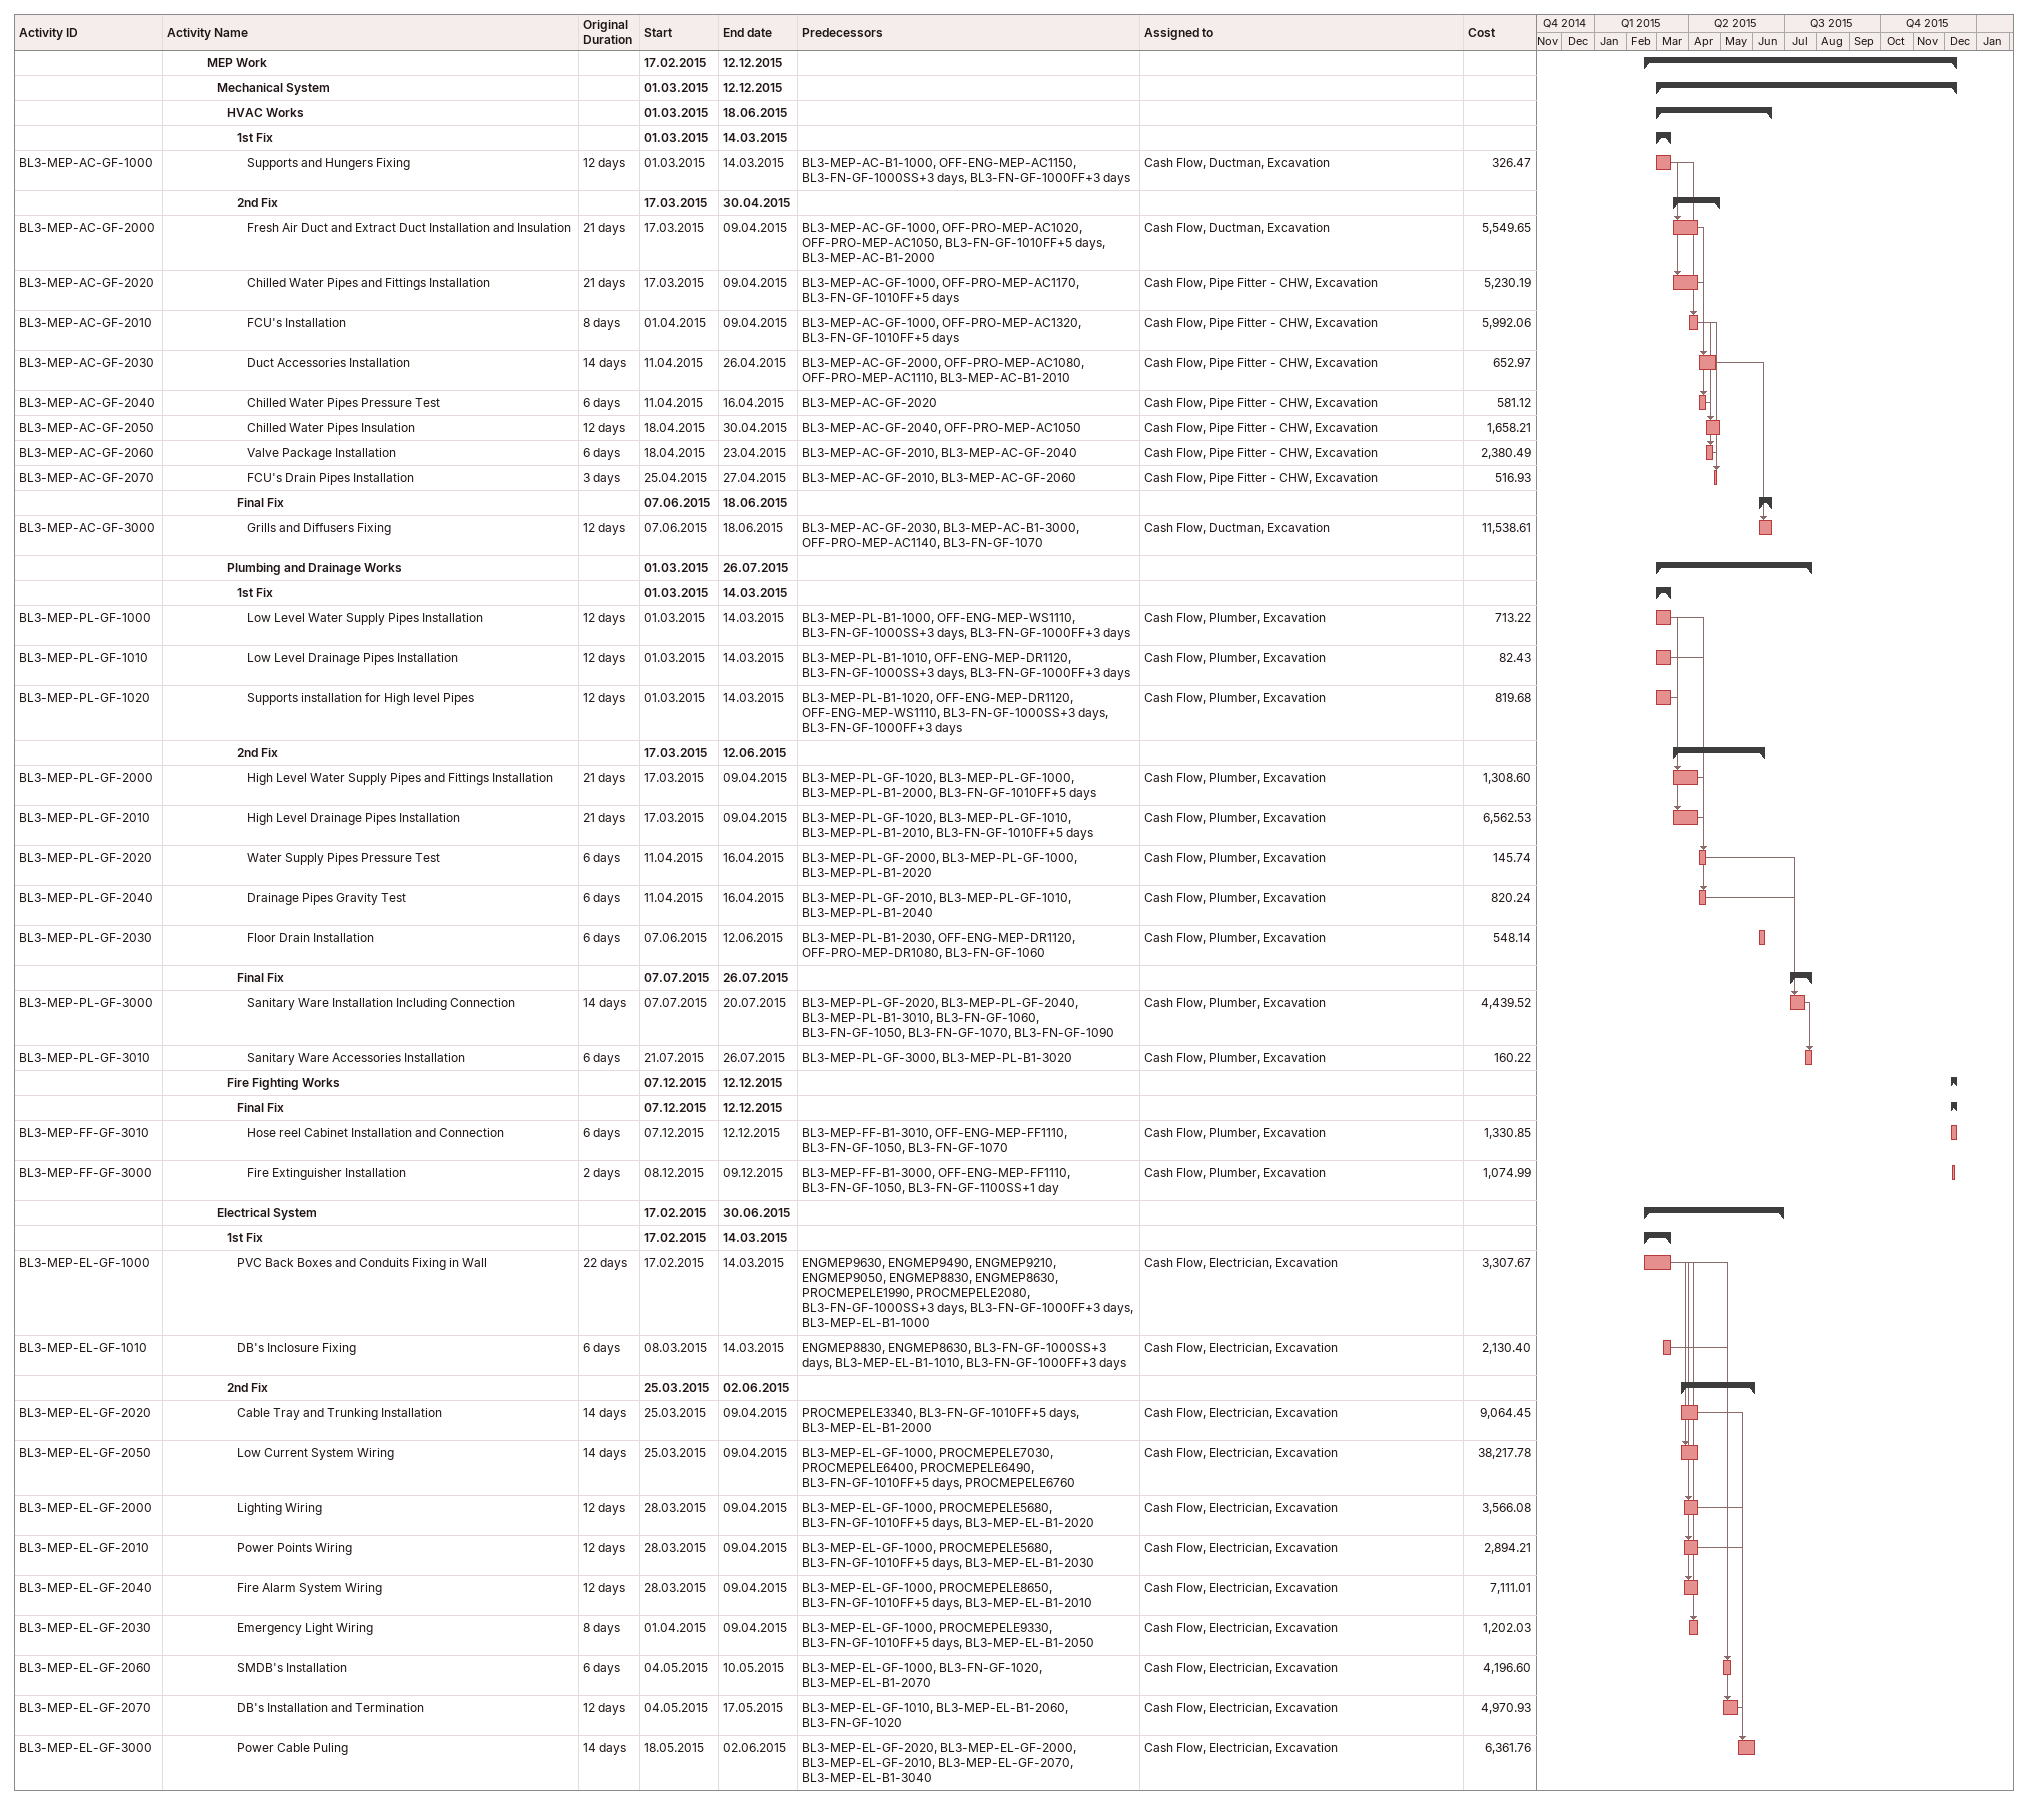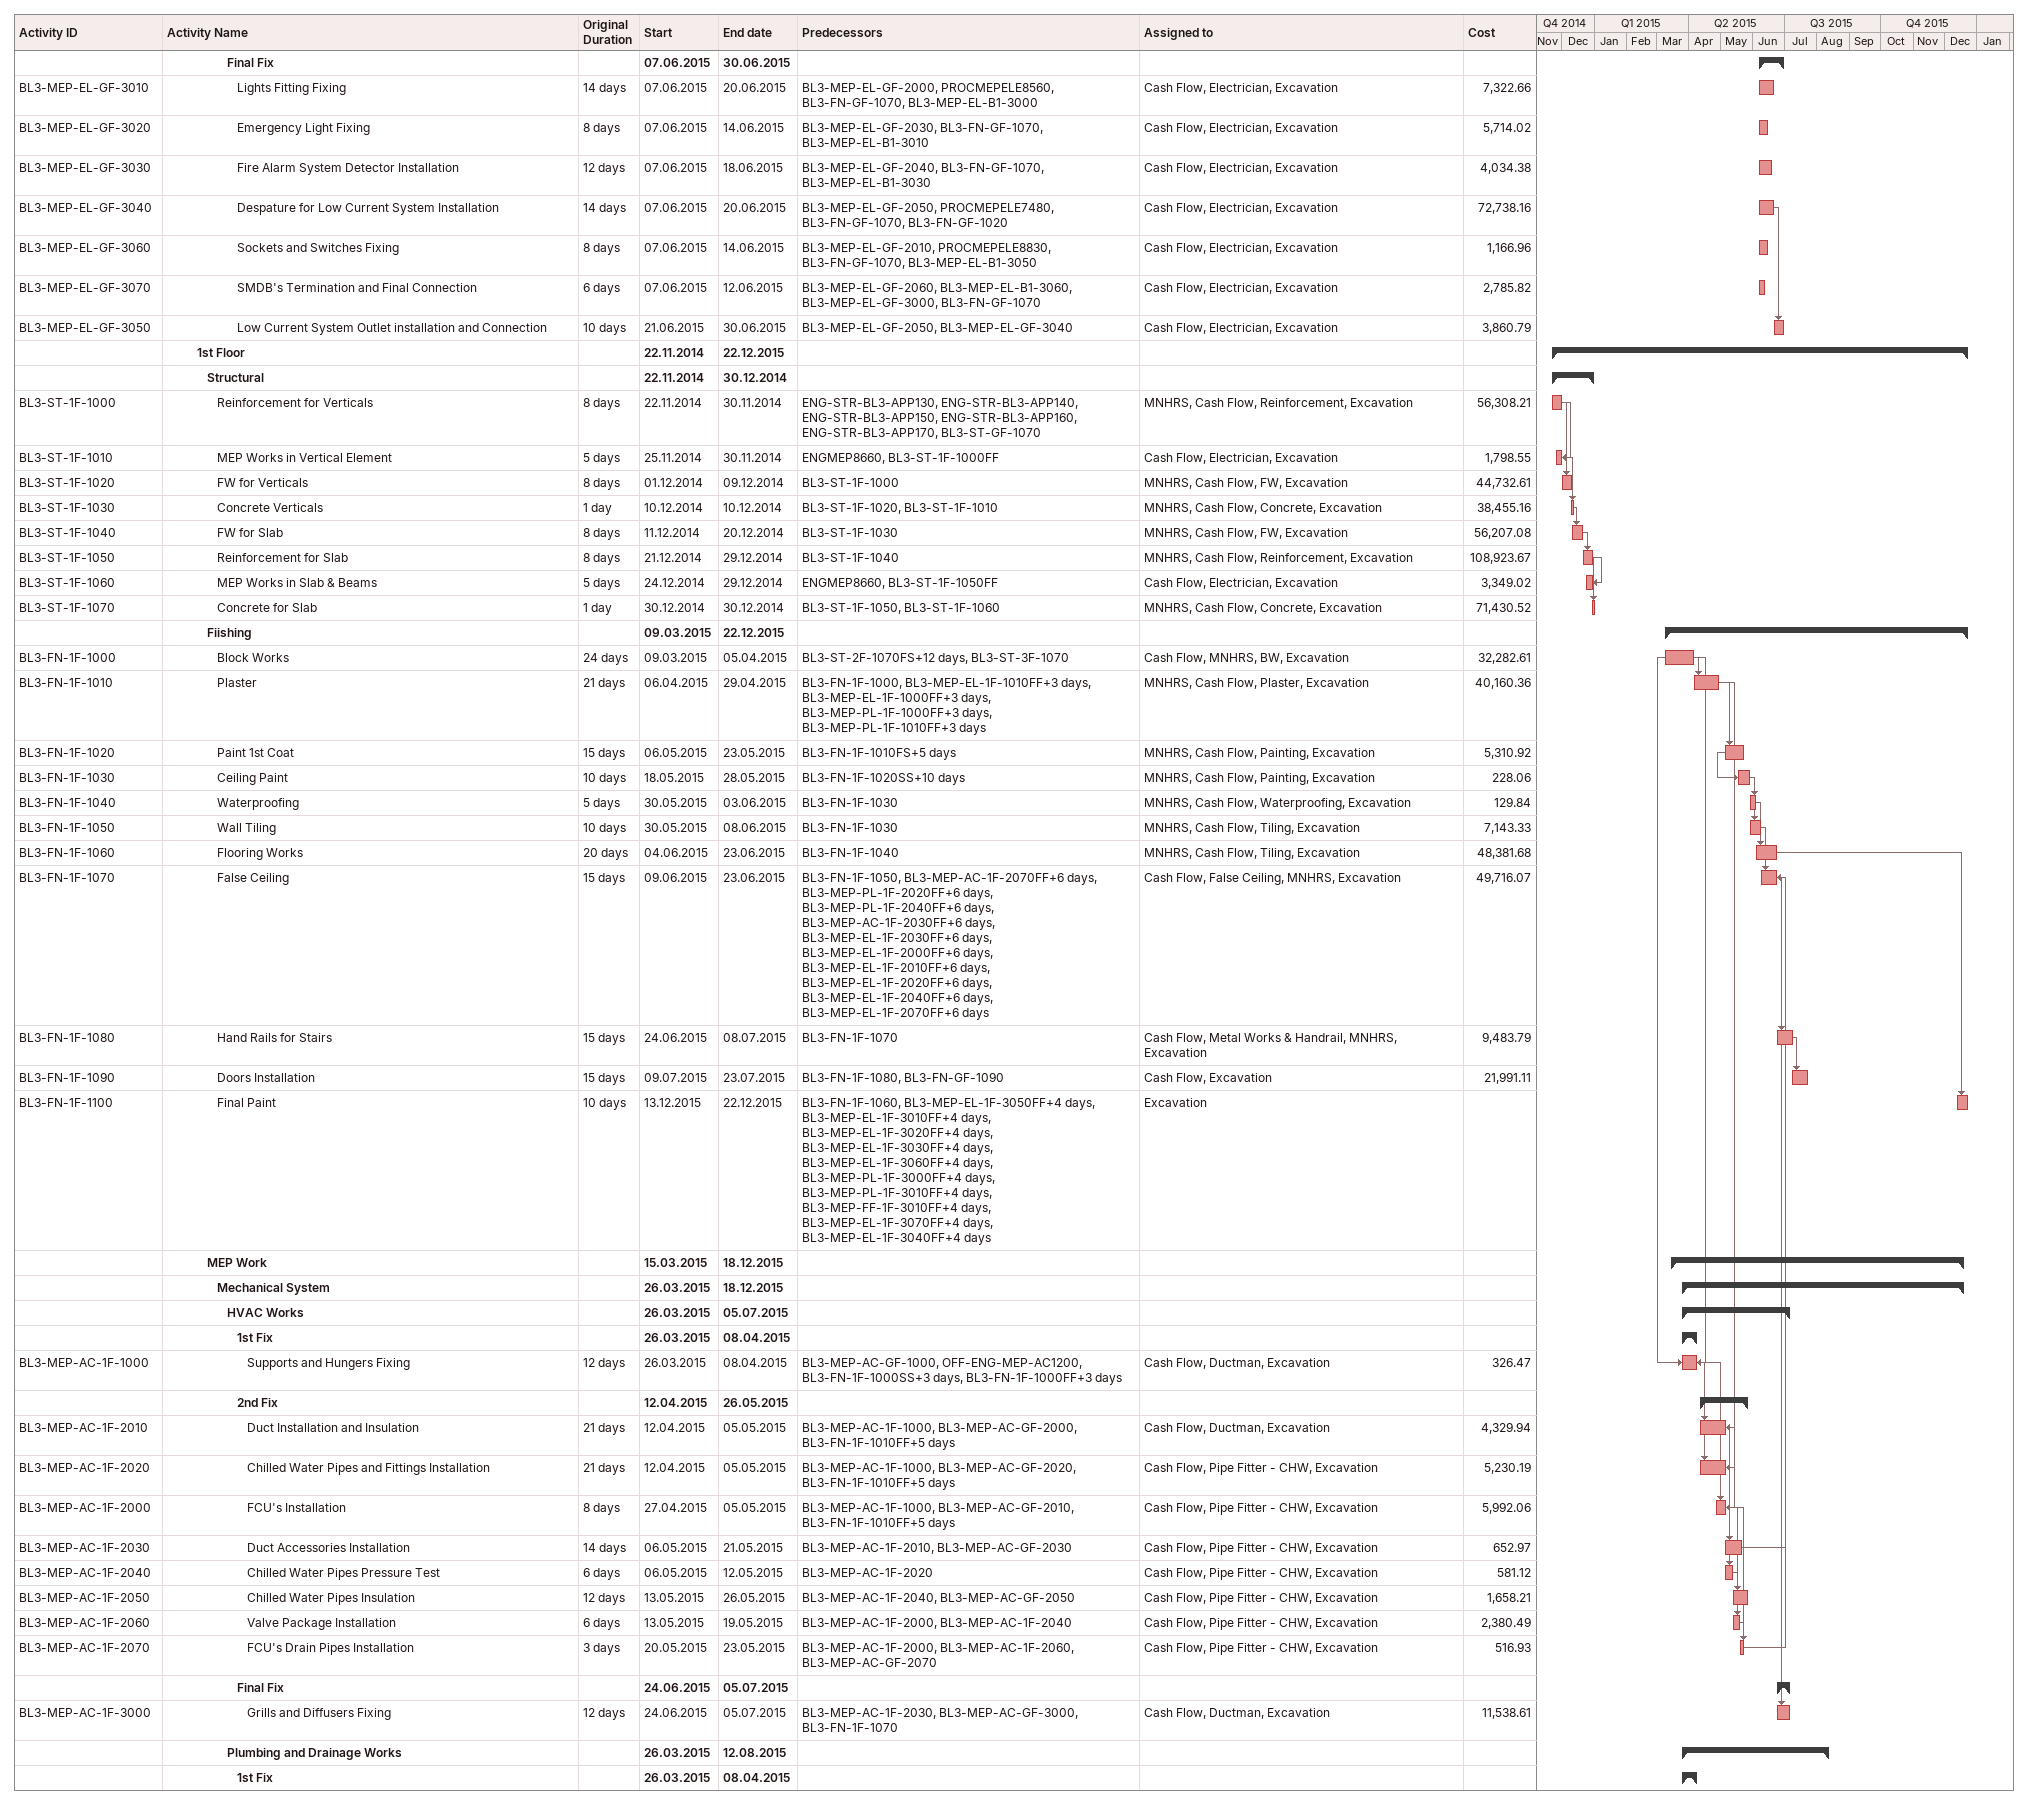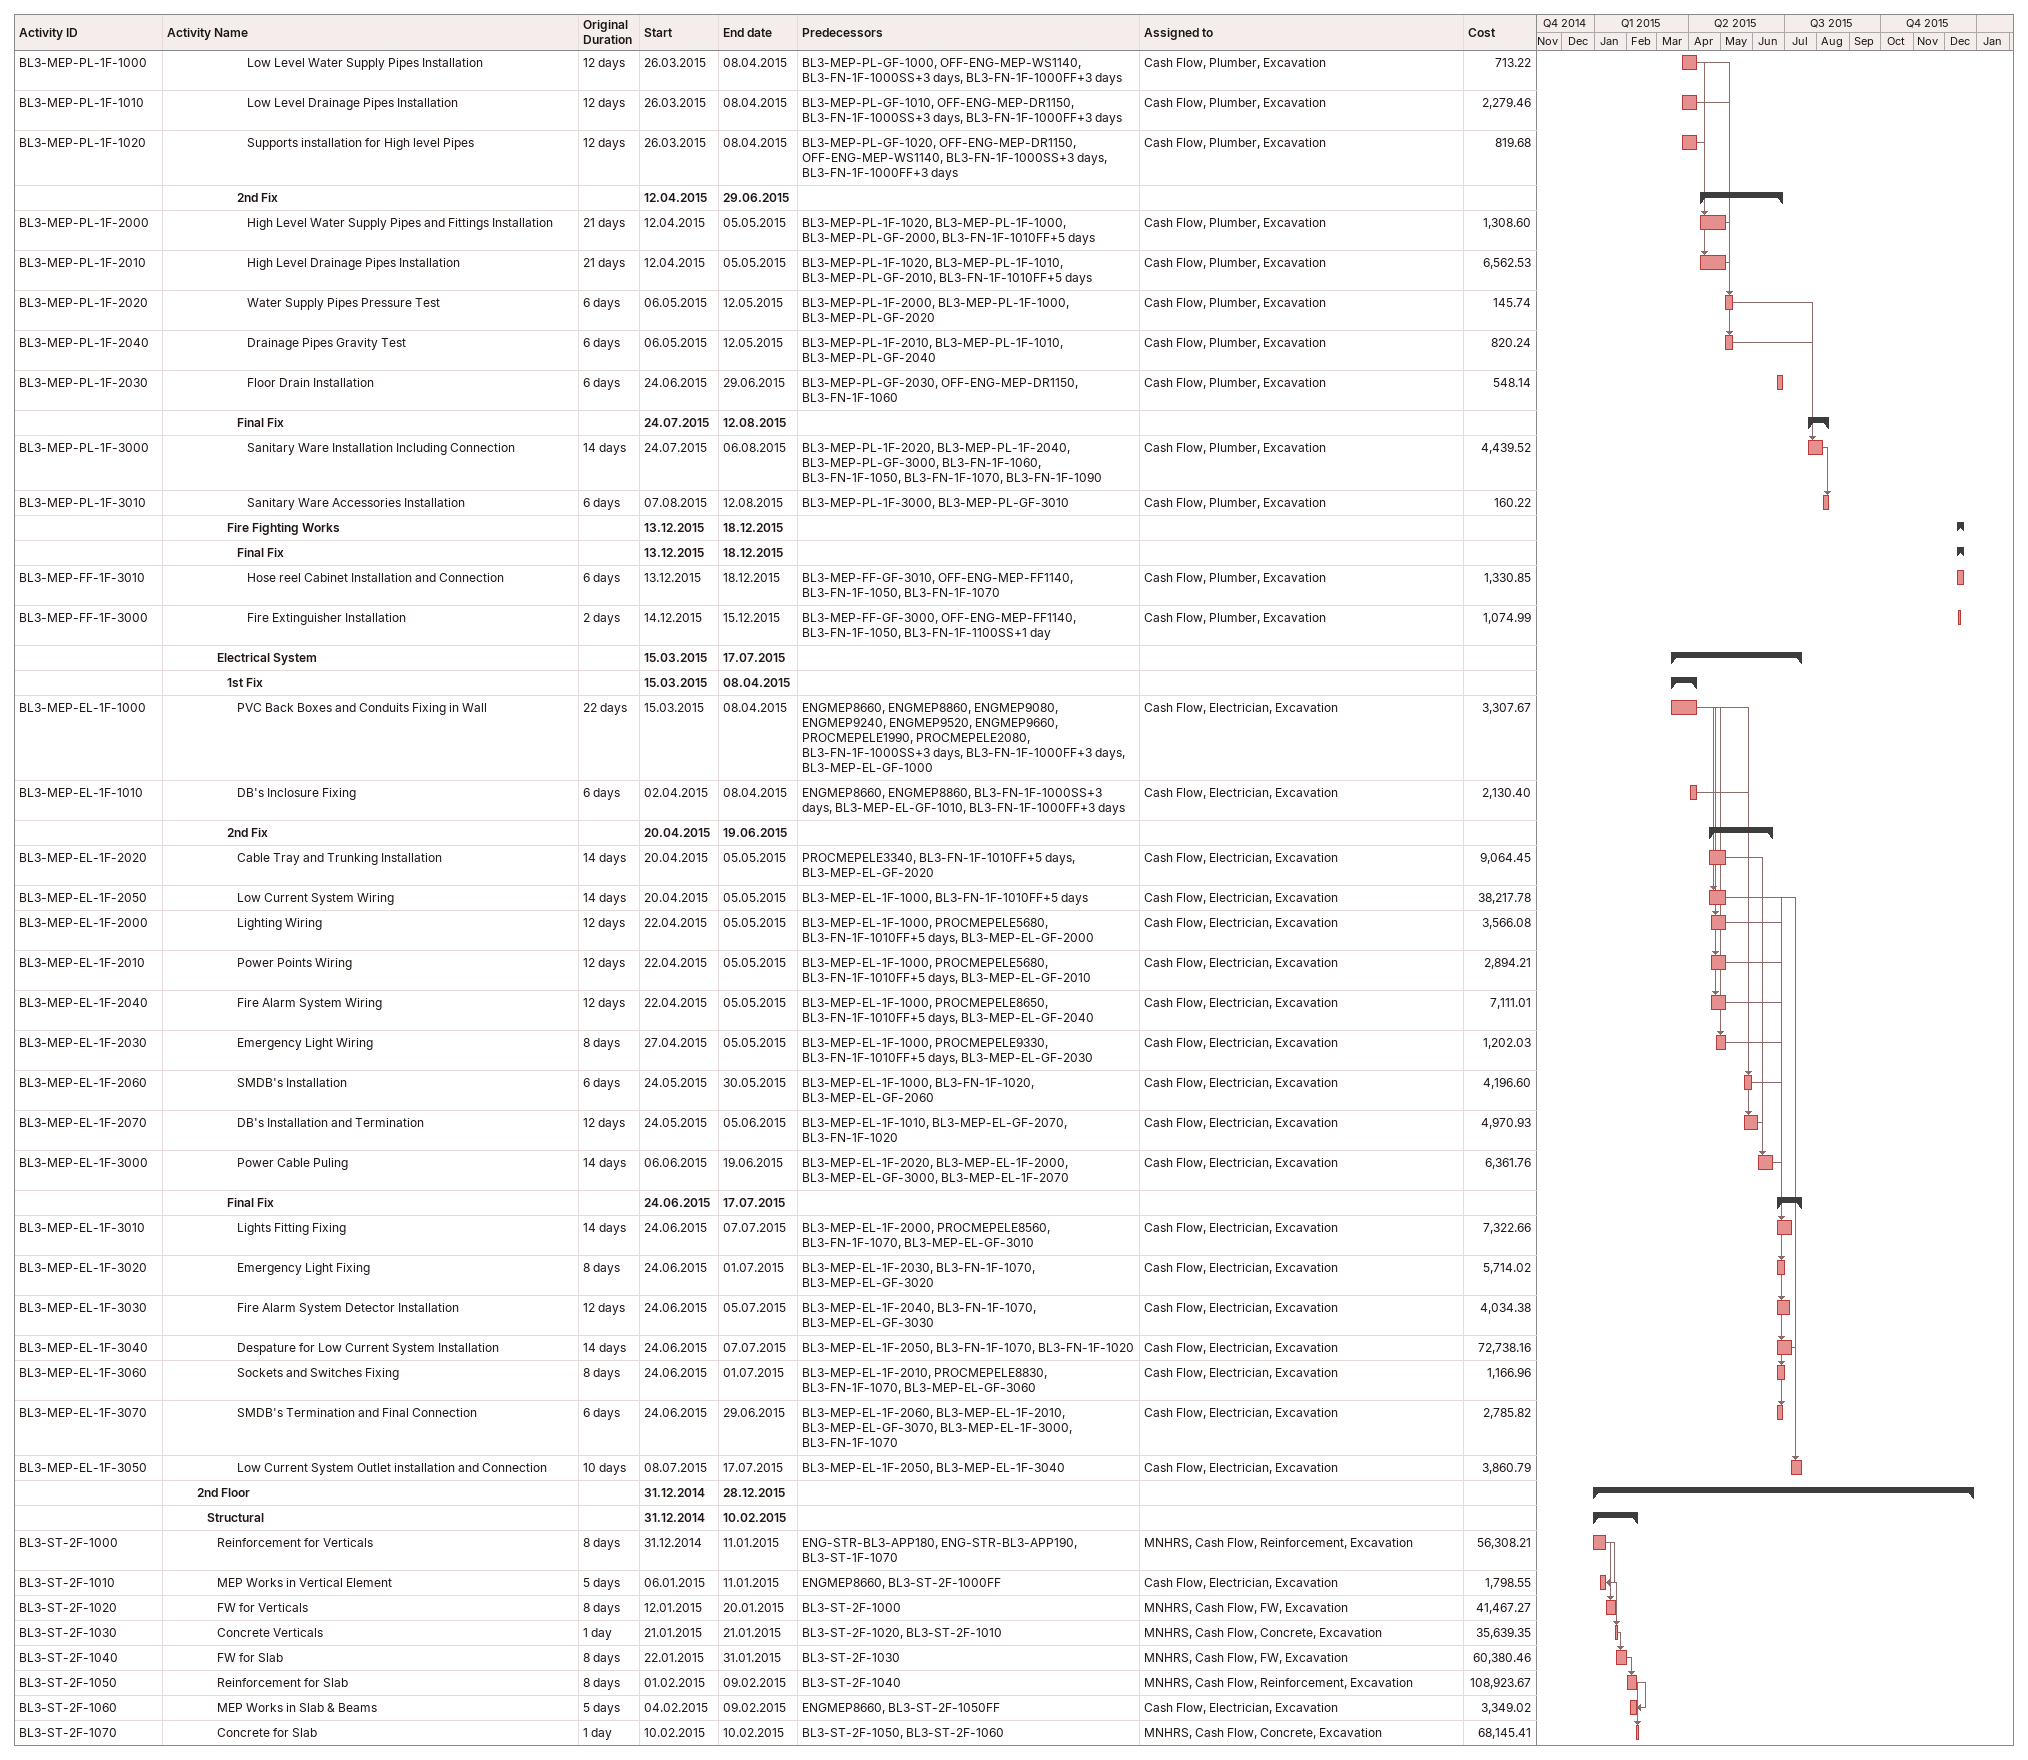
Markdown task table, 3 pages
| ID | Level | Task | Original duration | Start | Finish | Predecessors | Resources | Cost |
|---|---|---|---|---|---|---|---|---|
|  | 5 | **MEP Work** |  | 2015-02-17 | 2015-12-12 |  |  |  |
|  | 6 | **Mechanical System** |  | 2015-03-01 | 2015-12-12 |  |  |  |
|  | 7 | **HVAC Works** |  | 2015-03-01 | 2015-06-18 |  |  |  |
|  | 8 | **1st Fix** |  | 2015-03-01 | 2015-03-14 |  |  |  |
| BL3-MEP-AC-GF-1000 | 9 | Supports and Hungers Fixing | 12d | 2015-03-01 | 2015-03-14 | BL3-MEP-AC-B1-1000, OFF-ENG-MEP-AC1150, BL3-FN-GF-1000SS+3d, BL3-FN-GF-1000FF+3d | Cash Flow, Ductman, Excavation | 326.47 |
|  | 8 | **2nd Fix** |  | 2015-03-17 | 2015-04-30 |  |  |  |
| BL3-MEP-AC-GF-2000 | 9 | Fresh Air Duct and Extract Duct Installation and Insulation | 21d | 2015-03-17 | 2015-04-09 | BL3-MEP-AC-GF-1000, OFF-PRO-MEP-AC1020, OFF-PRO-MEP-AC1050, BL3-FN-GF-1010FF+5d, BL3-MEP-AC-B1-2000 | Cash Flow, Ductman, Excavation | 5549.65 |
| BL3-MEP-AC-GF-2020 | 9 | Chilled Water Pipes and Fittings Installation | 21d | 2015-03-17 | 2015-04-09 | BL3-MEP-AC-GF-1000, OFF-PRO-MEP-AC1170, BL3-FN-GF-1010FF+5d | Cash Flow, Pipe Fitter - CHW, Excavation | 5230.19 |
| BL3-MEP-AC-GF-2010 | 9 | FCU's Installation | 8d | 2015-04-01 | 2015-04-09 | BL3-MEP-AC-GF-1000, OFF-PRO-MEP-AC1320, BL3-FN-GF-1010FF+5d | Cash Flow, Pipe Fitter - CHW, Excavation | 5992.06 |
| BL3-MEP-AC-GF-2030 | 9 | Duct Accessories Installation | 14d | 2015-04-11 | 2015-04-26 | BL3-MEP-AC-GF-2000, OFF-PRO-MEP-AC1080, OFF-PRO-MEP-AC1110, BL3-MEP-AC-B1-2010 | Cash Flow, Pipe Fitter - CHW, Excavation | 652.97 |
| BL3-MEP-AC-GF-2040 | 9 | Chilled Water Pipes Pressure Test | 6d | 2015-04-11 | 2015-04-16 | BL3-MEP-AC-GF-2020 | Cash Flow, Pipe Fitter - CHW, Excavation | 581.12 |
| BL3-MEP-AC-GF-2050 | 9 | Chilled Water Pipes Insulation | 12d | 2015-04-18 | 2015-04-30 | BL3-MEP-AC-GF-2040, OFF-PRO-MEP-AC1050 | Cash Flow, Pipe Fitter - CHW, Excavation | 1658.21 |
| BL3-MEP-AC-GF-2060 | 9 | Valve Package Installation | 6d | 2015-04-18 | 2015-04-23 | BL3-MEP-AC-GF-2010, BL3-MEP-AC-GF-2040 | Cash Flow, Pipe Fitter - CHW, Excavation | 2380.49 |
| BL3-MEP-AC-GF-2070 | 9 | FCU's Drain Pipes Installation | 3d | 2015-04-25 | 2015-04-27 | BL3-MEP-AC-GF-2010, BL3-MEP-AC-GF-2060 | Cash Flow, Pipe Fitter - CHW, Excavation | 516.93 |
|  | 8 | **Final Fix** |  | 2015-06-07 | 2015-06-18 |  |  |  |
| BL3-MEP-AC-GF-3000 | 9 | Grills and Diffusers Fixing | 12d | 2015-06-07 | 2015-06-18 | BL3-MEP-AC-GF-2030, BL3-MEP-AC-B1-3000, OFF-PRO-MEP-AC1140, BL3-FN-GF-1070 | Cash Flow, Ductman, Excavation | 11538.61 |
|  | 7 | **Plumbing and Drainage Works** |  | 2015-03-01 | 2015-07-26 |  |  |  |
|  | 8 | **1st Fix** |  | 2015-03-01 | 2015-03-14 |  |  |  |
| BL3-MEP-PL-GF-1000 | 9 | Low Level Water Supply Pipes Installation | 12d | 2015-03-01 | 2015-03-14 | BL3-MEP-PL-B1-1000, OFF-ENG-MEP-WS1110, BL3-FN-GF-1000SS+3d, BL3-FN-GF-1000FF+3d | Cash Flow, Plumber, Excavation | 713.22 |
| BL3-MEP-PL-GF-1010 | 9 | Low Level Drainage Pipes Installation | 12d | 2015-03-01 | 2015-03-14 | BL3-MEP-PL-B1-1010, OFF-ENG-MEP-DR1120, BL3-FN-GF-1000SS+3d, BL3-FN-GF-1000FF+3d | Cash Flow, Plumber, Excavation | 82.43 |
| BL3-MEP-PL-GF-1020 | 9 | Supports installation for High level Pipes | 12d | 2015-03-01 | 2015-03-14 | BL3-MEP-PL-B1-1020, OFF-ENG-MEP-DR1120, OFF-ENG-MEP-WS1110, BL3-FN-GF-1000SS+3d, BL3-FN-GF-1000FF+3d | Cash Flow, Plumber, Excavation | 819.68 |
|  | 8 | **2nd Fix** |  | 2015-03-17 | 2015-06-12 |  |  |  |
| BL3-MEP-PL-GF-2000 | 9 | High Level Water Supply Pipes and Fittings Installation | 21d | 2015-03-17 | 2015-04-09 | BL3-MEP-PL-GF-1020, BL3-MEP-PL-GF-1000, BL3-MEP-PL-B1-2000, BL3-FN-GF-1010FF+5d | Cash Flow, Plumber, Excavation | 1308.60 |
| BL3-MEP-PL-GF-2010 | 9 | High Level Drainage Pipes Installation | 21d | 2015-03-17 | 2015-04-09 | BL3-MEP-PL-GF-1020, BL3-MEP-PL-GF-1010, BL3-MEP-PL-B1-2010, BL3-FN-GF-1010FF+5d | Cash Flow, Plumber, Excavation | 6562.53 |
| BL3-MEP-PL-GF-2020 | 9 | Water Supply Pipes Pressure Test | 6d | 2015-04-11 | 2015-04-16 | BL3-MEP-PL-GF-2000, BL3-MEP-PL-GF-1000, BL3-MEP-PL-B1-2020 | Cash Flow, Plumber, Excavation | 145.74 |
| BL3-MEP-PL-GF-2040 | 9 | Drainage Pipes Gravity Test | 6d | 2015-04-11 | 2015-04-16 | BL3-MEP-PL-GF-2010, BL3-MEP-PL-GF-1010, BL3-MEP-PL-B1-2040 | Cash Flow, Plumber, Excavation | 820.24 |
| BL3-MEP-PL-GF-2030 | 9 | Floor Drain Installation | 6d | 2015-06-07 | 2015-06-12 | BL3-MEP-PL-B1-2030, OFF-ENG-MEP-DR1120, OFF-PRO-MEP-DR1080, BL3-FN-GF-1060 | Cash Flow, Plumber, Excavation | 548.14 |
|  | 8 | **Final Fix** |  | 2015-07-07 | 2015-07-26 |  |  |  |
| BL3-MEP-PL-GF-3000 | 9 | Sanitary Ware Installation Including Connection | 14d | 2015-07-07 | 2015-07-20 | BL3-MEP-PL-GF-2020, BL3-MEP-PL-GF-2040, BL3-MEP-PL-B1-3010, BL3-FN-GF-1060, BL3-FN-GF-1050, BL3-FN-GF-1070, BL3-FN-GF-1090 | Cash Flow, Plumber, Excavation | 4439.52 |
| BL3-MEP-PL-GF-3010 | 9 | Sanitary Ware Accessories Installation | 6d | 2015-07-21 | 2015-07-26 | BL3-MEP-PL-GF-3000, BL3-MEP-PL-B1-3020 | Cash Flow, Plumber, Excavation | 160.22 |
|  | 7 | **Fire Fighting Works** |  | 2015-12-07 | 2015-12-12 |  |  |  |
|  | 8 | **Final Fix** |  | 2015-12-07 | 2015-12-12 |  |  |  |
| BL3-MEP-FF-GF-3010 | 9 | Hose reel Cabinet Installation and Connection | 6d | 2015-12-07 | 2015-12-12 | BL3-MEP-FF-B1-3010, OFF-ENG-MEP-FF1110, BL3-FN-GF-1050, BL3-FN-GF-1070 | Cash Flow, Plumber, Excavation | 1330.85 |
| BL3-MEP-FF-GF-3000 | 9 | Fire Extinguisher Installation | 2d | 2015-12-08 | 2015-12-09 | BL3-MEP-FF-B1-3000, OFF-ENG-MEP-FF1110, BL3-FN-GF-1050, BL3-FN-GF-1100SS+1d | Cash Flow, Plumber, Excavation | 1074.99 |
|  | 6 | **Electrical System** |  | 2015-02-17 | 2015-06-30 |  |  |  |
|  | 7 | **1st Fix** |  | 2015-02-17 | 2015-03-14 |  |  |  |
| BL3-MEP-EL-GF-1000 | 8 | PVC Back Boxes and Conduits Fixing in Wall | 22d | 2015-02-17 | 2015-03-14 | ENGMEP9630, ENGMEP9490, ENGMEP9210, ENGMEP9050, ENGMEP8830, ENGMEP8630, PROCMEPELE1990, PROCMEPELE2080, BL3-FN-GF-1000SS+3d, BL3-FN-GF-1000FF+3d, BL3-MEP-EL-B1-1000 | Cash Flow, Electrician, Excavation | 3307.67 |
| BL3-MEP-EL-GF-1010 | 8 | DB's Inclosure Fixing | 6d | 2015-03-08 | 2015-03-14 | ENGMEP8830, ENGMEP8630, BL3-FN-GF-1000SS+3d, BL3-MEP-EL-B1-1010, BL3-FN-GF-1000FF+3d | Cash Flow, Electrician, Excavation | 2130.40 |
|  | 7 | **2nd Fix** |  | 2015-03-25 | 2015-06-02 |  |  |  |
| BL3-MEP-EL-GF-2020 | 8 | Cable Tray and Trunking Installation | 14d | 2015-03-25 | 2015-04-09 | PROCMEPELE3340, BL3-FN-GF-1010FF+5d, BL3-MEP-EL-B1-2000 | Cash Flow, Electrician, Excavation | 9064.45 |
| BL3-MEP-EL-GF-2050 | 8 | Low Current System Wiring | 14d | 2015-03-25 | 2015-04-09 | BL3-MEP-EL-GF-1000, PROCMEPELE7030, PROCMEPELE6400, PROCMEPELE6490, BL3-FN-GF-1010FF+5d, PROCMEPELE6760 | Cash Flow, Electrician, Excavation | 38217.78 |
| BL3-MEP-EL-GF-2000 | 8 | Lighting Wiring | 12d | 2015-03-28 | 2015-04-09 | BL3-MEP-EL-GF-1000, PROCMEPELE5680, BL3-FN-GF-1010FF+5d, BL3-MEP-EL-B1-2020 | Cash Flow, Electrician, Excavation | 3566.08 |
| BL3-MEP-EL-GF-2010 | 8 | Power Points Wiring | 12d | 2015-03-28 | 2015-04-09 | BL3-MEP-EL-GF-1000, PROCMEPELE5680, BL3-FN-GF-1010FF+5d, BL3-MEP-EL-B1-2030 | Cash Flow, Electrician, Excavation | 2894.21 |
| BL3-MEP-EL-GF-2040 | 8 | Fire Alarm System Wiring | 12d | 2015-03-28 | 2015-04-09 | BL3-MEP-EL-GF-1000, PROCMEPELE8650, BL3-FN-GF-1010FF+5d, BL3-MEP-EL-B1-2010 | Cash Flow, Electrician, Excavation | 7111.01 |
| BL3-MEP-EL-GF-2030 | 8 | Emergency Light Wiring | 8d | 2015-04-01 | 2015-04-09 | BL3-MEP-EL-GF-1000, PROCMEPELE9330, BL3-FN-GF-1010FF+5d, BL3-MEP-EL-B1-2050 | Cash Flow, Electrician, Excavation | 1202.03 |
| BL3-MEP-EL-GF-2060 | 8 | SMDB's Installation | 6d | 2015-05-04 | 2015-05-10 | BL3-MEP-EL-GF-1000, BL3-FN-GF-1020, BL3-MEP-EL-B1-2070 | Cash Flow, Electrician, Excavation | 4196.60 |
| BL3-MEP-EL-GF-2070 | 8 | DB's Installation and Termination | 12d | 2015-05-04 | 2015-05-17 | BL3-MEP-EL-GF-1010, BL3-MEP-EL-B1-2060, BL3-FN-GF-1020 | Cash Flow, Electrician, Excavation | 4970.93 |
| BL3-MEP-EL-GF-3000 | 8 | Power Cable Puling | 14d | 2015-05-18 | 2015-06-02 | BL3-MEP-EL-GF-2020, BL3-MEP-EL-GF-2000, BL3-MEP-EL-GF-2010, BL3-MEP-EL-GF-2070, BL3-MEP-EL-B1-3040 | Cash Flow, Electrician, Excavation | 6361.76 |
|  | 7 | **Final Fix** |  | 2015-06-07 | 2015-06-30 |  |  |  |
| BL3-MEP-EL-GF-3010 | 8 | Lights Fitting Fixing | 14d | 2015-06-07 | 2015-06-20 | BL3-MEP-EL-GF-2000, PROCMEPELE8560, BL3-FN-GF-1070, BL3-MEP-EL-B1-3000 | Cash Flow, Electrician, Excavation | 7322.66 |
| BL3-MEP-EL-GF-3020 | 8 | Emergency Light Fixing | 8d | 2015-06-07 | 2015-06-14 | BL3-MEP-EL-GF-2030, BL3-FN-GF-1070, BL3-MEP-EL-B1-3010 | Cash Flow, Electrician, Excavation | 5714.02 |
| BL3-MEP-EL-GF-3030 | 8 | Fire Alarm System Detector Installation | 12d | 2015-06-07 | 2015-06-18 | BL3-MEP-EL-GF-2040, BL3-FN-GF-1070, BL3-MEP-EL-B1-3030 | Cash Flow, Electrician, Excavation | 4034.38 |
| BL3-MEP-EL-GF-3040 | 8 | Despature for Low Current System Installation | 14d | 2015-06-07 | 2015-06-20 | BL3-MEP-EL-GF-2050, PROCMEPELE7480, BL3-FN-GF-1070, BL3-FN-GF-1020 | Cash Flow, Electrician, Excavation | 72738.16 |
| BL3-MEP-EL-GF-3060 | 8 | Sockets and Switches Fixing | 8d | 2015-06-07 | 2015-06-14 | BL3-MEP-EL-GF-2010, PROCMEPELE8830, BL3-FN-GF-1070, BL3-MEP-EL-B1-3050 | Cash Flow, Electrician, Excavation | 1166.96 |
| BL3-MEP-EL-GF-3070 | 8 | SMDB's Termination and Final Connection | 6d | 2015-06-07 | 2015-06-12 | BL3-MEP-EL-GF-2060, BL3-MEP-EL-B1-3060, BL3-MEP-EL-GF-3000, BL3-FN-GF-1070 | Cash Flow, Electrician, Excavation | 2785.82 |
| BL3-MEP-EL-GF-3050 | 8 | Low Current System Outlet installation and Connection | 10d | 2015-06-21 | 2015-06-30 | BL3-MEP-EL-GF-2050, BL3-MEP-EL-GF-3040 | Cash Flow, Electrician, Excavation | 3860.79 |
|  | 4 | **1st Floor** |  | 2014-11-22 | 2015-12-22 |  |  |  |
|  | 5 | **Structural** |  | 2014-11-22 | 2014-12-30 |  |  |  |
| BL3-ST-1F-1000 | 6 | Reinforcement for Verticals | 8d | 2014-11-22 | 2014-11-30 | ENG-STR-BL3-APP130, ENG-STR-BL3-APP140, ENG-STR-BL3-APP150, ENG-STR-BL3-APP160, ENG-STR-BL3-APP170, BL3-ST-GF-1070 | MNHRS, Cash Flow, Reinforcement, Excavation | 56308.21 |
| BL3-ST-1F-1010 | 6 | MEP Works in Vertical Element | 5d | 2014-11-25 | 2014-11-30 | ENGMEP8660, BL3-ST-1F-1000FF | Cash Flow, Electrician, Excavation | 1798.55 |
| BL3-ST-1F-1020 | 6 | FW for Verticals | 8d | 2014-12-01 | 2014-12-09 | BL3-ST-1F-1000 | MNHRS, Cash Flow, FW, Excavation | 44732.61 |
| BL3-ST-1F-1030 | 6 | Concrete Verticals | 1d | 2014-12-10 | 2014-12-10 | BL3-ST-1F-1020, BL3-ST-1F-1010 | MNHRS, Cash Flow, Concrete, Excavation | 38455.16 |
| BL3-ST-1F-1040 | 6 | FW for Slab | 8d | 2014-12-11 | 2014-12-20 | BL3-ST-1F-1030 | MNHRS, Cash Flow, FW, Excavation | 56207.08 |
| BL3-ST-1F-1050 | 6 | Reinforcement for Slab | 8d | 2014-12-21 | 2014-12-29 | BL3-ST-1F-1040 | MNHRS, Cash Flow, Reinforcement, Excavation | 108923.67 |
| BL3-ST-1F-1060 | 6 | MEP Works in Slab & Beams | 5d | 2014-12-24 | 2014-12-29 | ENGMEP8660, BL3-ST-1F-1050FF | Cash Flow, Electrician, Excavation | 3349.02 |
| BL3-ST-1F-1070 | 6 | Concrete for Slab | 1d | 2014-12-30 | 2014-12-30 | BL3-ST-1F-1050, BL3-ST-1F-1060 | MNHRS, Cash Flow, Concrete, Excavation | 71430.52 |
|  | 5 | **Fiishing** |  | 2015-03-09 | 2015-12-22 |  |  |  |
| BL3-FN-1F-1000 | 6 | Block Works | 24d | 2015-03-09 | 2015-04-05 | BL3-ST-2F-1070FS+12d, BL3-ST-3F-1070 | Cash Flow, MNHRS, BW, Excavation | 32282.61 |
| BL3-FN-1F-1010 | 6 | Plaster | 21d | 2015-04-06 | 2015-04-29 | BL3-FN-1F-1000, BL3-MEP-EL-1F-1010FF+3d, BL3-MEP-EL-1F-1000FF+3d, BL3-MEP-PL-1F-1000FF+3d, BL3-MEP-PL-1F-1010FF+3d | MNHRS, Cash Flow, Plaster, Excavation | 40160.36 |
| BL3-FN-1F-1020 | 6 | Paint 1st Coat | 15d | 2015-05-06 | 2015-05-23 | BL3-FN-1F-1010FS+5d | MNHRS, Cash Flow, Painting, Excavation | 5310.92 |
| BL3-FN-1F-1030 | 6 | Ceiling Paint | 10d | 2015-05-18 | 2015-05-28 | BL3-FN-1F-1020SS+10d | MNHRS, Cash Flow, Painting, Excavation | 228.06 |
| BL3-FN-1F-1040 | 6 | Waterproofing | 5d | 2015-05-30 | 2015-06-03 | BL3-FN-1F-1030 | MNHRS, Cash Flow, Waterproofing, Excavation | 129.84 |
| BL3-FN-1F-1050 | 6 | Wall Tiling | 10d | 2015-05-30 | 2015-06-08 | BL3-FN-1F-1030 | MNHRS, Cash Flow, Tiling, Excavation | 7143.33 |
| BL3-FN-1F-1060 | 6 | Flooring Works | 20d | 2015-06-04 | 2015-06-23 | BL3-FN-1F-1040 | MNHRS, Cash Flow, Tiling, Excavation | 48381.68 |
| BL3-FN-1F-1070 | 6 | False Ceiling | 15d | 2015-06-09 | 2015-06-23 | BL3-FN-1F-1050, BL3-MEP-AC-1F-2070FF+6d, BL3-MEP-PL-1F-2020FF+6d, BL3-MEP-PL-1F-2040FF+6d, BL3-MEP-AC-1F-2030FF+6d, BL3-MEP-EL-1F-2030FF+6d, BL3-MEP-EL-1F-2000FF+6d, BL3-MEP-EL-1F-2010FF+6d, BL3-MEP-EL-1F-2020FF+6d, BL3-MEP-EL-1F-2040FF+6d, BL3-MEP-EL-1F-2070FF+6d | Cash Flow, False Ceiling, MNHRS, Excavation | 49716.07 |
| BL3-FN-1F-1080 | 6 | Hand Rails for Stairs | 15d | 2015-06-24 | 2015-07-08 | BL3-FN-1F-1070 | Cash Flow, Metal Works & Handrail, MNHRS, Excavation | 9483.79 |
| BL3-FN-1F-1090 | 6 | Doors Installation | 15d | 2015-07-09 | 2015-07-23 | BL3-FN-1F-1080, BL3-FN-GF-1090 | Cash Flow, Excavation | 21991.11 |
| BL3-FN-1F-1100 | 6 | Final Paint | 10d | 2015-12-13 | 2015-12-22 | BL3-FN-1F-1060, BL3-MEP-EL-1F-3050FF+4d, BL3-MEP-EL-1F-3010FF+4d, BL3-MEP-EL-1F-3020FF+4d, BL3-MEP-EL-1F-3030FF+4d, BL3-MEP-EL-1F-3060FF+4d, BL3-MEP-PL-1F-3000FF+4d, BL3-MEP-PL-1F-3010FF+4d, BL3-MEP-FF-1F-3010FF+4d, BL3-MEP-EL-1F-3070FF+4d, BL3-MEP-EL-1F-3040FF+4d | Excavation |  |
|  | 5 | **MEP Work** |  | 2015-03-15 | 2015-12-18 |  |  |  |
|  | 6 | **Mechanical System** |  | 2015-03-26 | 2015-12-18 |  |  |  |
|  | 7 | **HVAC Works** |  | 2015-03-26 | 2015-07-05 |  |  |  |
|  | 8 | **1st Fix** |  | 2015-03-26 | 2015-04-08 |  |  |  |
| BL3-MEP-AC-1F-1000 | 9 | Supports and Hungers Fixing | 12d | 2015-03-26 | 2015-04-08 | BL3-MEP-AC-GF-1000, OFF-ENG-MEP-AC1200, BL3-FN-1F-1000SS+3d, BL3-FN-1F-1000FF+3d | Cash Flow, Ductman, Excavation | 326.47 |
|  | 8 | **2nd Fix** |  | 2015-04-12 | 2015-05-26 |  |  |  |
| BL3-MEP-AC-1F-2010 | 9 | Duct Installation and Insulation | 21d | 2015-04-12 | 2015-05-05 | BL3-MEP-AC-1F-1000, BL3-MEP-AC-GF-2000, BL3-FN-1F-1010FF+5d | Cash Flow, Ductman, Excavation | 4329.94 |
| BL3-MEP-AC-1F-2020 | 9 | Chilled Water Pipes and Fittings Installation | 21d | 2015-04-12 | 2015-05-05 | BL3-MEP-AC-1F-1000, BL3-MEP-AC-GF-2020, BL3-FN-1F-1010FF+5d | Cash Flow, Pipe Fitter - CHW, Excavation | 5230.19 |
| BL3-MEP-AC-1F-2000 | 9 | FCU's Installation | 8d | 2015-04-27 | 2015-05-05 | BL3-MEP-AC-1F-1000, BL3-MEP-AC-GF-2010, BL3-FN-1F-1010FF+5d | Cash Flow, Pipe Fitter - CHW, Excavation | 5992.06 |
| BL3-MEP-AC-1F-2030 | 9 | Duct Accessories Installation | 14d | 2015-05-06 | 2015-05-21 | BL3-MEP-AC-1F-2010, BL3-MEP-AC-GF-2030 | Cash Flow, Pipe Fitter - CHW, Excavation | 652.97 |
| BL3-MEP-AC-1F-2040 | 9 | Chilled Water Pipes Pressure Test | 6d | 2015-05-06 | 2015-05-12 | BL3-MEP-AC-1F-2020 | Cash Flow, Pipe Fitter - CHW, Excavation | 581.12 |
| BL3-MEP-AC-1F-2050 | 9 | Chilled Water Pipes Insulation | 12d | 2015-05-13 | 2015-05-26 | BL3-MEP-AC-1F-2040, BL3-MEP-AC-GF-2050 | Cash Flow, Pipe Fitter - CHW, Excavation | 1658.21 |
| BL3-MEP-AC-1F-2060 | 9 | Valve Package Installation | 6d | 2015-05-13 | 2015-05-19 | BL3-MEP-AC-1F-2000, BL3-MEP-AC-1F-2040 | Cash Flow, Pipe Fitter - CHW, Excavation | 2380.49 |
| BL3-MEP-AC-1F-2070 | 9 | FCU's Drain Pipes Installation | 3d | 2015-05-20 | 2015-05-23 | BL3-MEP-AC-1F-2000, BL3-MEP-AC-1F-2060, BL3-MEP-AC-GF-2070 | Cash Flow, Pipe Fitter - CHW, Excavation | 516.93 |
|  | 8 | **Final Fix** |  | 2015-06-24 | 2015-07-05 |  |  |  |
| BL3-MEP-AC-1F-3000 | 9 | Grills and Diffusers Fixing | 12d | 2015-06-24 | 2015-07-05 | BL3-MEP-AC-1F-2030, BL3-MEP-AC-GF-3000, BL3-FN-1F-1070 | Cash Flow, Ductman, Excavation | 11538.61 |
|  | 7 | **Plumbing and Drainage Works** |  | 2015-03-26 | 2015-08-12 |  |  |  |
|  | 8 | **1st Fix** |  | 2015-03-26 | 2015-04-08 |  |  |  |
| BL3-MEP-PL-1F-1000 | 9 | Low Level Water Supply Pipes Installation | 12d | 2015-03-26 | 2015-04-08 | BL3-MEP-PL-GF-1000, OFF-ENG-MEP-WS1140, BL3-FN-1F-1000SS+3d, BL3-FN-1F-1000FF+3d | Cash Flow, Plumber, Excavation | 713.22 |
| BL3-MEP-PL-1F-1010 | 9 | Low Level Drainage Pipes Installation | 12d | 2015-03-26 | 2015-04-08 | BL3-MEP-PL-GF-1010, OFF-ENG-MEP-DR1150, BL3-FN-1F-1000SS+3d, BL3-FN-1F-1000FF+3d | Cash Flow, Plumber, Excavation | 2279.46 |
| BL3-MEP-PL-1F-1020 | 9 | Supports installation for High level Pipes | 12d | 2015-03-26 | 2015-04-08 | BL3-MEP-PL-GF-1020, OFF-ENG-MEP-DR1150, OFF-ENG-MEP-WS1140, BL3-FN-1F-1000SS+3d, BL3-FN-1F-1000FF+3d | Cash Flow, Plumber, Excavation | 819.68 |
|  | 8 | **2nd Fix** |  | 2015-04-12 | 2015-06-29 |  |  |  |
| BL3-MEP-PL-1F-2000 | 9 | High Level Water Supply Pipes and Fittings Installation | 21d | 2015-04-12 | 2015-05-05 | BL3-MEP-PL-1F-1020, BL3-MEP-PL-1F-1000, BL3-MEP-PL-GF-2000, BL3-FN-1F-1010FF+5d | Cash Flow, Plumber, Excavation | 1308.60 |
| BL3-MEP-PL-1F-2010 | 9 | High Level Drainage Pipes Installation | 21d | 2015-04-12 | 2015-05-05 | BL3-MEP-PL-1F-1020, BL3-MEP-PL-1F-1010, BL3-MEP-PL-GF-2010, BL3-FN-1F-1010FF+5d | Cash Flow, Plumber, Excavation | 6562.53 |
| BL3-MEP-PL-1F-2020 | 9 | Water Supply Pipes Pressure Test | 6d | 2015-05-06 | 2015-05-12 | BL3-MEP-PL-1F-2000, BL3-MEP-PL-1F-1000, BL3-MEP-PL-GF-2020 | Cash Flow, Plumber, Excavation | 145.74 |
| BL3-MEP-PL-1F-2040 | 9 | Drainage Pipes Gravity Test | 6d | 2015-05-06 | 2015-05-12 | BL3-MEP-PL-1F-2010, BL3-MEP-PL-1F-1010, BL3-MEP-PL-GF-2040 | Cash Flow, Plumber, Excavation | 820.24 |
| BL3-MEP-PL-1F-2030 | 9 | Floor Drain Installation | 6d | 2015-06-24 | 2015-06-29 | BL3-MEP-PL-GF-2030, OFF-ENG-MEP-DR1150, BL3-FN-1F-1060 | Cash Flow, Plumber, Excavation | 548.14 |
|  | 8 | **Final Fix** |  | 2015-07-24 | 2015-08-12 |  |  |  |
| BL3-MEP-PL-1F-3000 | 9 | Sanitary Ware Installation Including Connection | 14d | 2015-07-24 | 2015-08-06 | BL3-MEP-PL-1F-2020, BL3-MEP-PL-1F-2040, BL3-MEP-PL-GF-3000, BL3-FN-1F-1060, BL3-FN-1F-1050, BL3-FN-1F-1070, BL3-FN-1F-1090 | Cash Flow, Plumber, Excavation | 4439.52 |
| BL3-MEP-PL-1F-3010 | 9 | Sanitary Ware Accessories Installation | 6d | 2015-08-07 | 2015-08-12 | BL3-MEP-PL-1F-3000, BL3-MEP-PL-GF-3010 | Cash Flow, Plumber, Excavation | 160.22 |
|  | 7 | **Fire Fighting Works** |  | 2015-12-13 | 2015-12-18 |  |  |  |
|  | 8 | **Final Fix** |  | 2015-12-13 | 2015-12-18 |  |  |  |
| BL3-MEP-FF-1F-3010 | 9 | Hose reel Cabinet Installation and Connection | 6d | 2015-12-13 | 2015-12-18 | BL3-MEP-FF-GF-3010, OFF-ENG-MEP-FF1140, BL3-FN-1F-1050, BL3-FN-1F-1070 | Cash Flow, Plumber, Excavation | 1330.85 |
| BL3-MEP-FF-1F-3000 | 9 | Fire Extinguisher Installation | 2d | 2015-12-14 | 2015-12-15 | BL3-MEP-FF-GF-3000, OFF-ENG-MEP-FF1140, BL3-FN-1F-1050, BL3-FN-1F-1100SS+1d | Cash Flow, Plumber, Excavation | 1074.99 |
|  | 6 | **Electrical System** |  | 2015-03-15 | 2015-07-17 |  |  |  |
|  | 7 | **1st Fix** |  | 2015-03-15 | 2015-04-08 |  |  |  |
| BL3-MEP-EL-1F-1000 | 8 | PVC Back Boxes and Conduits Fixing in Wall | 22d | 2015-03-15 | 2015-04-08 | ENGMEP8660, ENGMEP8860, ENGMEP9080, ENGMEP9240, ENGMEP9520, ENGMEP9660, PROCMEPELE1990, PROCMEPELE2080, BL3-FN-1F-1000SS+3d, BL3-FN-1F-1000FF+3d, BL3-MEP-EL-GF-1000 | Cash Flow, Electrician, Excavation | 3307.67 |
| BL3-MEP-EL-1F-1010 | 8 | DB's Inclosure Fixing | 6d | 2015-04-02 | 2015-04-08 | ENGMEP8660, ENGMEP8860, BL3-FN-1F-1000SS+3d, BL3-MEP-EL-GF-1010, BL3-FN-1F-1000FF+3d | Cash Flow, Electrician, Excavation | 2130.40 |
|  | 7 | **2nd Fix** |  | 2015-04-20 | 2015-06-19 |  |  |  |
| BL3-MEP-EL-1F-2020 | 8 | Cable Tray and Trunking Installation | 14d | 2015-04-20 | 2015-05-05 | PROCMEPELE3340, BL3-FN-1F-1010FF+5d, BL3-MEP-EL-GF-2020 | Cash Flow, Electrician, Excavation | 9064.45 |
| BL3-MEP-EL-1F-2050 | 8 | Low Current System Wiring | 14d | 2015-04-20 | 2015-05-05 | BL3-MEP-EL-1F-1000, BL3-FN-1F-1010FF+5d | Cash Flow, Electrician, Excavation | 38217.78 |
| BL3-MEP-EL-1F-2000 | 8 | Lighting Wiring | 12d | 2015-04-22 | 2015-05-05 | BL3-MEP-EL-1F-1000, PROCMEPELE5680, BL3-FN-1F-1010FF+5d, BL3-MEP-EL-GF-2000 | Cash Flow, Electrician, Excavation | 3566.08 |
| BL3-MEP-EL-1F-2010 | 8 | Power Points Wiring | 12d | 2015-04-22 | 2015-05-05 | BL3-MEP-EL-1F-1000, PROCMEPELE5680, BL3-FN-1F-1010FF+5d, BL3-MEP-EL-GF-2010 | Cash Flow, Electrician, Excavation | 2894.21 |
| BL3-MEP-EL-1F-2040 | 8 | Fire Alarm System Wiring | 12d | 2015-04-22 | 2015-05-05 | BL3-MEP-EL-1F-1000, PROCMEPELE8650, BL3-FN-1F-1010FF+5d, BL3-MEP-EL-GF-2040 | Cash Flow, Electrician, Excavation | 7111.01 |
| BL3-MEP-EL-1F-2030 | 8 | Emergency Light Wiring | 8d | 2015-04-27 | 2015-05-05 | BL3-MEP-EL-1F-1000, PROCMEPELE9330, BL3-FN-1F-1010FF+5d, BL3-MEP-EL-GF-2030 | Cash Flow, Electrician, Excavation | 1202.03 |
| BL3-MEP-EL-1F-2060 | 8 | SMDB's Installation | 6d | 2015-05-24 | 2015-05-30 | BL3-MEP-EL-1F-1000, BL3-FN-1F-1020, BL3-MEP-EL-GF-2060 | Cash Flow, Electrician, Excavation | 4196.60 |
| BL3-MEP-EL-1F-2070 | 8 | DB's Installation and Termination | 12d | 2015-05-24 | 2015-06-05 | BL3-MEP-EL-1F-1010, BL3-MEP-EL-GF-2070, BL3-FN-1F-1020 | Cash Flow, Electrician, Excavation | 4970.93 |
| BL3-MEP-EL-1F-3000 | 8 | Power Cable Puling | 14d | 2015-06-06 | 2015-06-19 | BL3-MEP-EL-1F-2020, BL3-MEP-EL-1F-2000, BL3-MEP-EL-GF-3000, BL3-MEP-EL-1F-2070 | Cash Flow, Electrician, Excavation | 6361.76 |
|  | 7 | **Final Fix** |  | 2015-06-24 | 2015-07-17 |  |  |  |
| BL3-MEP-EL-1F-3010 | 8 | Lights Fitting Fixing | 14d | 2015-06-24 | 2015-07-07 | BL3-MEP-EL-1F-2000, PROCMEPELE8560, BL3-FN-1F-1070, BL3-MEP-EL-GF-3010 | Cash Flow, Electrician, Excavation | 7322.66 |
| BL3-MEP-EL-1F-3020 | 8 | Emergency Light Fixing | 8d | 2015-06-24 | 2015-07-01 | BL3-MEP-EL-1F-2030, BL3-FN-1F-1070, BL3-MEP-EL-GF-3020 | Cash Flow, Electrician, Excavation | 5714.02 |
| BL3-MEP-EL-1F-3030 | 8 | Fire Alarm System Detector Installation | 12d | 2015-06-24 | 2015-07-05 | BL3-MEP-EL-1F-2040, BL3-FN-1F-1070, BL3-MEP-EL-GF-3030 | Cash Flow, Electrician, Excavation | 4034.38 |
| BL3-MEP-EL-1F-3040 | 8 | Despature for Low Current System Installation | 14d | 2015-06-24 | 2015-07-07 | BL3-MEP-EL-1F-2050, BL3-FN-1F-1070, BL3-FN-1F-1020 | Cash Flow, Electrician, Excavation | 72738.16 |
| BL3-MEP-EL-1F-3060 | 8 | Sockets and Switches Fixing | 8d | 2015-06-24 | 2015-07-01 | BL3-MEP-EL-1F-2010, PROCMEPELE8830, BL3-FN-1F-1070, BL3-MEP-EL-GF-3060 | Cash Flow, Electrician, Excavation | 1166.96 |
| BL3-MEP-EL-1F-3070 | 8 | SMDB's Termination and Final Connection | 6d | 2015-06-24 | 2015-06-29 | BL3-MEP-EL-1F-2060, BL3-MEP-EL-1F-2010, BL3-MEP-EL-GF-3070, BL3-MEP-EL-1F-3000, BL3-FN-1F-1070 | Cash Flow, Electrician, Excavation | 2785.82 |
| BL3-MEP-EL-1F-3050 | 8 | Low Current System Outlet installation and Connection | 10d | 2015-07-08 | 2015-07-17 | BL3-MEP-EL-1F-2050, BL3-MEP-EL-1F-3040 | Cash Flow, Electrician, Excavation | 3860.79 |
|  | 4 | **2nd Floor** |  | 2014-12-31 | 2015-12-28 |  |  |  |
|  | 5 | **Structural** |  | 2014-12-31 | 2015-02-10 |  |  |  |
| BL3-ST-2F-1000 | 6 | Reinforcement for Verticals | 8d | 2014-12-31 | 2015-01-11 | ENG-STR-BL3-APP180, ENG-STR-BL3-APP190, BL3-ST-1F-1070 | MNHRS, Cash Flow, Reinforcement, Excavation | 56308.21 |
| BL3-ST-2F-1010 | 6 | MEP Works in Vertical Element | 5d | 2015-01-06 | 2015-01-11 | ENGMEP8660, BL3-ST-2F-1000FF | Cash Flow, Electrician, Excavation | 1798.55 |
| BL3-ST-2F-1020 | 6 | FW for Verticals | 8d | 2015-01-12 | 2015-01-20 | BL3-ST-2F-1000 | MNHRS, Cash Flow, FW, Excavation | 41467.27 |
| BL3-ST-2F-1030 | 6 | Concrete Verticals | 1d | 2015-01-21 | 2015-01-21 | BL3-ST-2F-1020, BL3-ST-2F-1010 | MNHRS, Cash Flow, Concrete, Excavation | 35639.35 |
| BL3-ST-2F-1040 | 6 | FW for Slab | 8d | 2015-01-22 | 2015-01-31 | BL3-ST-2F-1030 | MNHRS, Cash Flow, FW, Excavation | 60380.46 |
| BL3-ST-2F-1050 | 6 | Reinforcement for Slab | 8d | 2015-02-01 | 2015-02-09 | BL3-ST-2F-1040 | MNHRS, Cash Flow, Reinforcement, Excavation | 108923.67 |
| BL3-ST-2F-1060 | 6 | MEP Works in Slab & Beams | 5d | 2015-02-04 | 2015-02-09 | ENGMEP8660, BL3-ST-2F-1050FF | Cash Flow, Electrician, Excavation | 3349.02 |
| BL3-ST-2F-1070 | 6 | Concrete for Slab | 1d | 2015-02-10 | 2015-02-10 | BL3-ST-2F-1050, BL3-ST-2F-1060 | MNHRS, Cash Flow, Concrete, Excavation | 68145.41 |
